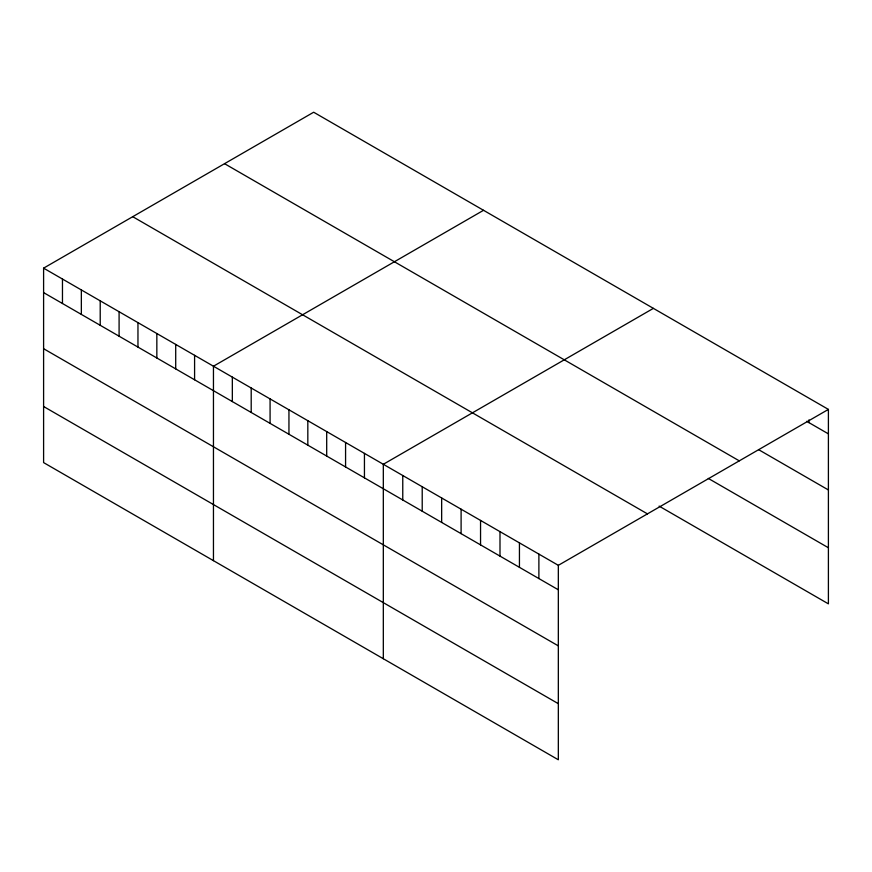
<?xml version="1.0" encoding="UTF-8"?>
<svg xmlns="http://www.w3.org/2000/svg" width="872" height="872" viewBox="0 0 872 872"><rect width="100%" height="100%" fill="white"/><g stroke="black" fill="none" stroke-linecap="round" stroke-linejoin="round"><path stroke-width="1.31" d="M43.6 268.151L558.331 565.328L558.331 759.774L43.6 462.596L43.6 268.151L313.669 112.226L828.4 409.404L828.4 603.849L659.112 506.109M483.535 210.294L213.455 366.218L213.455 560.663M653.39 308.361L383.32 464.286L383.32 658.731M558.331 565.328L828.4 409.404M806.665 421.307L828.4 433.864M758.629 449.669L828.4 489.955M224.551 163.685L739.271 460.852M708.293 478.412L828.4 547.758M132.729 216.692L647.449 513.87M43.6 292.611L558.331 589.788M43.6 348.702L558.331 645.88M43.6 406.505L558.331 703.682M808.954 419.912L808.954 422.637M538.885 554.102L538.885 578.561M519.44 542.875L519.44 567.334M499.994 531.648L499.994 556.107M480.548 520.421L480.548 544.88M461.103 509.194L461.103 533.653M441.657 497.967L441.657 522.426M422.212 486.74L422.212 511.199M402.766 475.513L402.766 499.972M364.442 453.386L364.442 477.845M345.574 442.496L345.574 466.956M326.695 431.596L326.695 456.056M307.827 420.696L307.827 445.156M288.948 409.807L288.948 434.267M270.08 398.907L270.08 423.367M251.201 388.007L251.201 412.467M232.334 377.118L232.334 401.578M194.587 355.318L194.587 379.778M175.708 344.429L175.708 368.889M156.84 333.529L156.84 357.989M137.961 322.629L137.961 347.089M119.093 311.74L119.093 336.2M100.215 300.84L100.215 325.3M81.347 289.94L81.347 314.4M62.468 279.051L62.468 303.511"/></g></svg>
